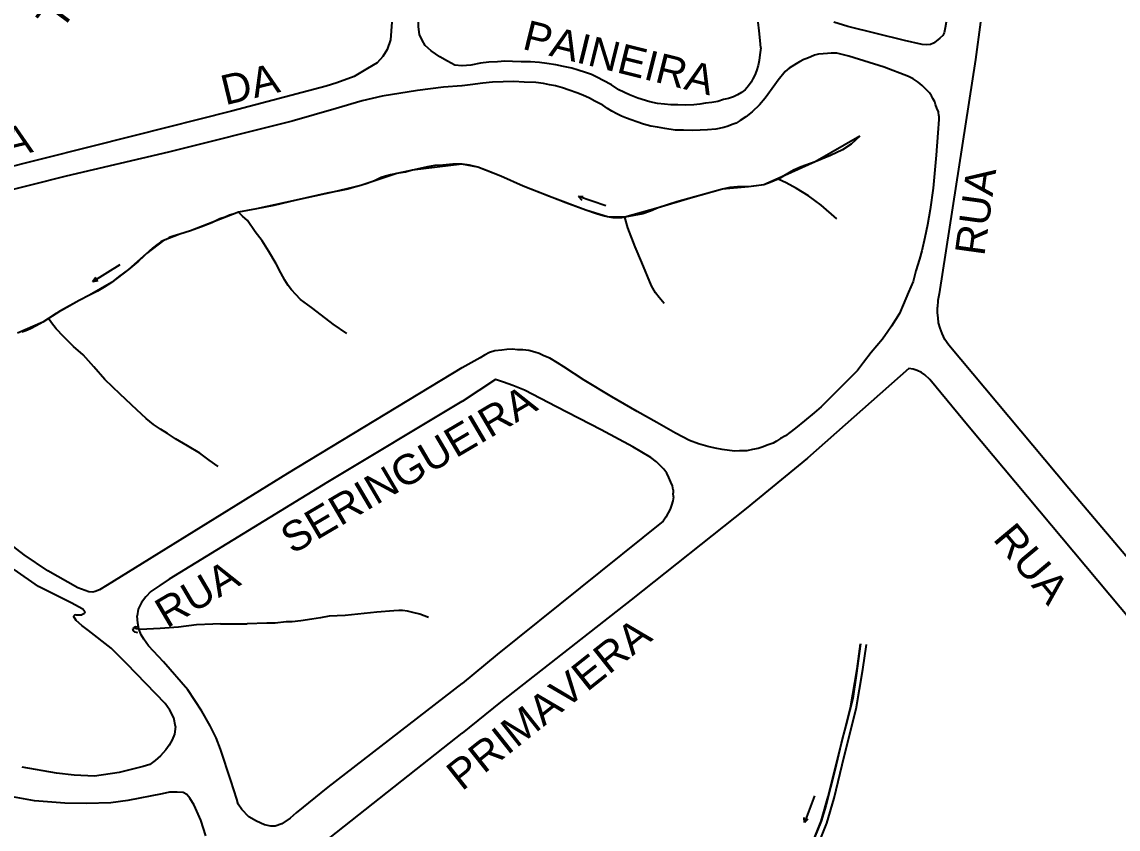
# Model space of a CAD drawing. Header units: millimetres. Extents: x 583 to 26013, y 350 to 21391.
# Drawn here: x 6943.6 to 7311.3, y 12113.3 to 12384 of the extents above; entities that cross this region are included whole.
import ezdxf

# ---------------------------------------------------------------- set-up
doc = ezdxf.new("R2010")
doc.units = ezdxf.units.MM
for name, color, linetype in [('105-QUADRAS_ESTRADAS', 80, 'Continuous'), ('110-CERCA_DE_ARAME', 10, 'Continuous'), ('145-', 130, 'Continuous'), ('RIOS', 140, 'Continuous')]:
    doc.layers.add(name, color=color, linetype=linetype)
doc.styles.add('EU', font='arial.ttf', dxfattribs={"height": 10})

msp = doc.modelspace()

# ---------------------------------------------------------------- linework, layer by layer
at = {"layer": '105-QUADRAS_ESTRADAS', "color": 0, "linetype": 'Continuous'}
for p, q in [((7067.71551, 12383.90241), (7067.21551, 12378.00241)), ((7076.61551, 12382.30241), (7076.61551, 12383.90241)), ((7076.91551, 12379.70241), (7076.61551, 12382.30241)), ((7190.91551, 12381.00241), (7190.51551, 12383.90241)), ((7220.61551, 12382.40241), (7215.91551, 12383.90241)), ((7239.71551, 12377.70241), (7220.61551, 12382.40241)), ((7253.61551, 12383.90241), (7253.31551, 12382.00241)), ((7265.11551, 12383.90241), (7263.51551, 12371.30241)), ((7077.81551, 12377.80241), (7076.91551, 12379.70241)), ((7191.21551, 12377.70241), (7190.91551, 12381.00241)), ((7251.51551, 12378.50241), (7250.31551, 12377.50241)), ((7252.51551, 12379.40241), (7251.51551, 12378.50241)), ((7253.01551, 12380.30241), (7252.51551, 12379.40241)), ((7253.31551, 12382.00241), (7253.01551, 12380.30241)), ((7067.21551, 12378.00241), (7066.11551, 12374.70241)), ((7078.81551, 12376.10241), (7077.81551, 12377.80241)), ((7080.91551, 12374.30241), (7078.81551, 12376.10241)), ((7191.41551, 12375.30241), (7191.11551, 12372.90241)), ((7191.41551, 12375.30241), (7191.21551, 12377.70241)), ((7245.61551, 12376.40241), (7239.71551, 12377.70241)), ((7247.11551, 12376.30241), (7245.61551, 12376.40241)), ((7248.41551, 12376.40241), (7247.11551, 12376.30241)), ((7249.41551, 12376.80241), (7248.41551, 12376.40241)), ((7250.31551, 12377.50241), (7249.41551, 12376.80241)), ((7064.61551, 12372.40241), (7062.71551, 12370.20241)), ((7066.11551, 12374.70241), (7064.61551, 12372.40241)), ((7083.71551, 12372.20241), (7080.91551, 12374.30241)), ((7086.31551, 12370.80241), (7083.71551, 12372.20241)), ((7191.11551, 12372.90241), (7190.91551, 12371.00241)), ((7205.91551, 12371.30241), (7204.41551, 12370.60241)), ((7206.91551, 12371.70241), (7205.91551, 12371.30241)), ((7208.21551, 12372.20241), (7206.91551, 12371.70241)), ((7209.51551, 12372.80241), (7208.21551, 12372.20241)), ((7210.81551, 12373.10241), (7209.51551, 12372.80241)), ((7212.41551, 12373.30241), (7210.81551, 12373.10241)), ((7213.81551, 12373.40241), (7212.41551, 12373.30241)), ((7215.11551, 12373.50241), (7213.81551, 12373.40241)), ((7217.01551, 12373.50241), (7215.11551, 12373.50241)), ((7221.01551, 12372.50241), (7217.01551, 12373.50241)), ((7232.81551, 12368.80241), (7221.01551, 12372.50241)), ((7263.51551, 12371.30241), (7251.31551, 12292.80241)), ((7059.51551, 12368.30241), (7055.01551, 12365.70241)), ((7062.71551, 12370.20241), (7059.51551, 12368.30241)), ((7088.81551, 12369.40241), (7086.31551, 12370.80241)), ((7091.11551, 12369.20241), (7088.81551, 12369.40241)), ((7094.11551, 12369.50241), (7091.21551, 12369.20241)), ((7091.21551, 12369.20241), (7091.21551, 12369.20241)), ((7097.41551, 12370.10241), (7094.11551, 12369.50241)), ((7100.21551, 12370.40241), (7097.41551, 12370.10241)), ((7103.11551, 12370.60241), (7100.21551, 12370.40241)), ((7105.61551, 12370.80241), (7103.11551, 12370.60241)), ((7108.11551, 12370.70241), (7105.61551, 12370.80241)), ((7111.01551, 12370.60241), (7108.11551, 12370.70241)), ((7114.21551, 12370.60241), (7111.01551, 12370.60241)), ((7117.21551, 12370.30241), (7114.21551, 12370.60241)), ((7119.71551, 12370.00241), (7117.21551, 12370.30241)), ((7122.71551, 12369.60241), (7119.71551, 12370.00241)), ((7125.21551, 12369.00241), (7122.71551, 12369.60241)), ((7128.01551, 12368.40241), (7125.21551, 12369.00241)), ((7130.21551, 12367.80241), (7128.01551, 12368.40241)), ((7132.61551, 12367.00241), (7130.21551, 12367.80241)), ((7190.01551, 12367.60241), (7189.41551, 12366.10241)), ((7190.61551, 12369.30241), (7190.01551, 12367.60241)), ((7190.91551, 12371.00241), (7190.61551, 12369.30241)), ((7200.91551, 12368.40241), (7199.61551, 12367.30241)), ((7201.91551, 12369.00241), (7200.91551, 12368.40241)), ((7203.31551, 12369.90241), (7201.91551, 12369.00241)), ((7204.41551, 12370.60241), (7203.31551, 12369.90241)), ((7241.01551, 12365.70241), (7232.81551, 12368.80241)), ((7055.01551, 12365.70241), (7049.21551, 12363.50241)), ((7105.01551, 12363.90241), (7101.41551, 12363.70241)), ((7108.61551, 12364.00241), (7105.01551, 12363.90241)), ((7112.11551, 12363.80241), (7108.61551, 12364.00241)), ((7116.01551, 12363.60241), (7112.11551, 12363.80241)), ((7134.61551, 12366.30241), (7132.61551, 12367.00241)), ((7136.61551, 12365.30241), (7134.61551, 12366.30241)), ((7138.61551, 12364.30241), (7136.61551, 12365.30241)), ((7141.31551, 12362.90241), (7138.61551, 12364.30241)), ((7188.21551, 12363.80241), (7187.31551, 12362.50241)), ((7188.81551, 12364.90241), (7188.21551, 12363.80241)), ((7189.41551, 12366.10241), (7188.81551, 12364.90241)), ((7197.31551, 12364.40241), (7196.21551, 12362.90241)), ((7199.61551, 12367.30241), (7197.31551, 12364.40241)), ((7242.51551, 12364.90241), (7241.01551, 12365.70241)), ((7244.21551, 12363.70241), (7242.51551, 12364.90241)), ((7045.61551, 12362.40241), (7013.91551, 12354.00241)), ((7049.21551, 12363.50241), (7045.61551, 12362.40241)), ((7076.31551, 12360.90241), (7064.41551, 12359.00241)), ((7085.01551, 12362.10241), (7076.31551, 12360.90241)), ((7091.11551, 12362.50241), (7085.01551, 12362.10241)), ((7093.91551, 12362.90241), (7091.21551, 12362.50241)), ((7091.21551, 12362.50241), (7091.21551, 12362.50241)), ((7098.21551, 12363.40241), (7093.91551, 12362.90241)), ((7101.41551, 12363.70241), (7098.21551, 12363.40241)), ((7118.51551, 12363.30241), (7116.01551, 12363.60241)), ((7120.61551, 12362.90241), (7118.51551, 12363.30241)), ((7122.61551, 12362.50241), (7120.61551, 12362.90241)), ((7124.91551, 12361.90241), (7122.61551, 12362.50241)), ((7127.21551, 12361.10241), (7124.91551, 12361.90241)), ((7129.71551, 12360.20241), (7127.21551, 12361.10241)), ((7131.71551, 12359.40241), (7129.71551, 12360.20241)), ((7143.81551, 12361.20241), (7141.31551, 12362.90241)), ((7147.41551, 12359.50241), (7143.81551, 12361.20241)), ((7185.01551, 12360.30241), (7183.61551, 12359.50241)), ((7186.21551, 12361.20241), (7185.01551, 12360.30241)), ((7187.31551, 12362.50241), (7186.21551, 12361.20241)), ((7196.21551, 12362.90241), (7192.91551, 12358.40241)), ((7245.61551, 12362.60241), (7244.21551, 12363.70241)), ((7246.91551, 12361.30241), (7245.61551, 12362.60241)), ((7248.01551, 12360.20241), (7246.91551, 12361.30241)), ((7248.71551, 12359.20241), (7248.01551, 12360.20241)), ((7057.71551, 12357.50241), (7049.01551, 12354.90241)), ((7064.41551, 12359.00241), (7057.71551, 12357.50241)), ((7134.01551, 12358.40241), (7131.71551, 12359.40241)), ((7135.81551, 12357.40241), (7134.01551, 12358.40241)), ((7138.41551, 12356.00241), (7135.81551, 12357.40241)), ((7150.21551, 12358.40241), (7147.41551, 12359.50241)), ((7154.21551, 12357.20241), (7150.21551, 12358.40241)), ((7156.81551, 12356.60241), (7154.21551, 12357.20241)), ((7159.11551, 12356.40241), (7156.81551, 12356.60241)), ((7161.21551, 12356.20241), (7159.11551, 12356.40241)), ((7171.01551, 12356.40241), (7169.01551, 12356.20241)), ((7172.91551, 12356.70241), (7171.01551, 12356.40241)), ((7175.01551, 12356.90241), (7172.91551, 12356.70241)), ((7177.01551, 12357.30241), (7175.01551, 12356.90241)), ((7178.91551, 12357.90241), (7177.01551, 12357.30241)), ((7180.61551, 12358.30241), (7178.91551, 12357.90241)), ((7182.31551, 12358.80241), (7180.61551, 12358.30241)), ((7183.61551, 12359.50241), (7182.31551, 12358.80241)), ((7192.91551, 12358.40241), (7191.01551, 12356.10241)), ((7249.21551, 12358.30241), (7248.71551, 12359.20241)), ((7249.81551, 12357.10241), (7249.21551, 12358.30241)), ((7250.11551, 12356.30241), (7249.81551, 12357.10241)), ((7013.91551, 12354.00241), (6981.11551, 12345.70241)), ((7049.01551, 12354.90241), (7034.21551, 12350.70241)), ((7140.01551, 12354.90241), (7138.41551, 12356.00241)), ((7141.51551, 12354.00241), (7140.01551, 12354.90241)), ((7143.11551, 12353.10241), (7141.51551, 12354.00241)), ((7144.71551, 12352.30241), (7143.11551, 12353.10241)), ((7163.61551, 12356.10241), (7161.21551, 12356.20241)), ((7166.11551, 12356.00241), (7163.61551, 12356.10241)), ((7169.01551, 12356.20241), (7166.11551, 12356.00241)), ((7188.51551, 12353.80241), (7186.41551, 12352.10241)), ((7191.01551, 12356.10241), (7188.51551, 12353.80241)), ((7250.51551, 12355.00241), (7250.11551, 12356.30241)), ((7251.01551, 12353.80241), (7250.51551, 12355.00241)), ((7251.21551, 12352.50241), (7251.01551, 12353.80241)), ((7034.21551, 12350.70241), (6992.71551, 12340.30241)), ((7146.41551, 12351.70241), (7144.71551, 12352.30241)), ((7148.01551, 12351.10241), (7146.41551, 12351.70241)), ((7149.81551, 12350.40241), (7148.01551, 12351.10241)), ((7152.11551, 12349.70241), (7149.81551, 12350.40241)), ((7154.51551, 12349.00241), (7152.11551, 12349.70241)), ((7181.81551, 12349.60241), (7180.51551, 12349.00241)), ((7183.21551, 12350.00241), (7181.81551, 12349.60241)), ((7184.51551, 12350.90241), (7183.21551, 12350.00241)), ((7186.41551, 12352.10241), (7184.51551, 12350.90241)), ((7251.21551, 12351.20241), (7250.81551, 12346.70241)), ((7251.21551, 12352.50241), (7251.21551, 12351.20241)), ((6981.11551, 12345.70241), (6907.71551, 12327.40241)), ((7156.81551, 12348.60241), (7154.51551, 12349.00241)), ((7159.21551, 12348.20241), (7156.81551, 12348.60241)), ((7162.71551, 12347.70241), (7159.21551, 12348.20241)), ((7165.51551, 12347.70241), (7162.71551, 12347.70241)), ((7168.51551, 12347.50241), (7165.51551, 12347.70241)), ((7171.11551, 12347.60241), (7168.51551, 12347.50241)), ((7173.61551, 12347.80241), (7171.11551, 12347.60241)), ((7176.41551, 12348.00241), (7173.61551, 12347.80241)), ((7179.01551, 12348.50241), (7176.41551, 12348.00241)), ((7180.51551, 12349.00241), (7179.01551, 12348.50241)), ((7250.81551, 12346.70241), (7250.31551, 12339.30241)), ((6992.71551, 12340.30241), (6958.41551, 12332.20241)), ((7250.31551, 12339.30241), (7249.31551, 12328.20241)), ((6958.41551, 12332.20241), (6929.71551, 12325.00241)), ((7249.31551, 12328.20241), (7248.31551, 12321.00241)), ((7248.31551, 12321.00241), (7247.41551, 12315.90241)), ((7247.41551, 12315.90241), (7246.51551, 12311.60241)), ((7246.51551, 12311.60241), (7245.51551, 12307.20241)), ((7245.51551, 12307.20241), (7244.71551, 12304.40241)), ((7244.71551, 12304.40241), (7243.51551, 12300.50241)), ((7243.51551, 12300.50241), (7242.51551, 12296.90241)), ((7242.51551, 12296.90241), (7241.01551, 12293.30241)), ((7241.01551, 12293.30241), (7239.21551, 12289.10241)), ((7250.81551, 12290.50241), (7250.71551, 12288.30241)), ((7251.31551, 12292.80241), (7250.81551, 12290.50241)), ((7239.21551, 12289.10241), (7238.01551, 12286.20241)), ((7250.71551, 12286.40241), (7250.71551, 12288.30241)), ((7236.61551, 12284.00241), (7235.31551, 12281.90241)), ((7238.01551, 12286.20241), (7236.61551, 12284.00241)), ((7250.91551, 12284.70241), (7250.71551, 12286.40241)), ((7251.11551, 12283.00241), (7250.91551, 12284.70241)), ((7251.61551, 12281.20241), (7251.11551, 12283.00241)), ((7234.01551, 12280.10241), (7232.31551, 12277.50241)), ((7235.31551, 12281.90241), (7234.01551, 12280.10241)), ((7252.31551, 12279.40241), (7251.61551, 12281.20241)), ((7253.21551, 12277.40241), (7252.31551, 12279.40241)), ((7232.31551, 12277.50241), (7228.51551, 12273.10241)), ((7254.51551, 12275.50241), (7253.21551, 12277.40241)), ((7294.81551, 12227.50241), (7254.51551, 12275.50241)), ((7098.71551, 12272.20241), (7097.31551, 12271.30241)), ((7100.41551, 12273.10241), (7098.71551, 12272.20241)), ((7102.21551, 12273.60241), (7100.41551, 12273.10241)), ((7104.51551, 12273.90241), (7102.21551, 12273.60241)), ((7106.21551, 12274.10241), (7104.51551, 12273.90241)), ((7108.11551, 12274.20241), (7106.21551, 12274.10241)), ((7109.81551, 12274.00241), (7108.11551, 12274.20241)), ((7111.61551, 12274.00241), (7109.81551, 12274.00241)), ((7113.61551, 12273.70241), (7111.61551, 12274.00241)), ((7115.61551, 12273.20241), (7113.61551, 12273.70241)), ((7117.11551, 12272.70241), (7115.61551, 12273.20241)), ((7118.71551, 12272.00241), (7117.11551, 12272.70241)), ((7120.71551, 12271.20241), (7118.71551, 12272.00241)), ((7228.51551, 12273.10241), (7225.91551, 12269.70241)), ((7097.31551, 12271.30241), (7091.21551, 12267.90241)), ((7123.21551, 12269.60241), (7120.71551, 12271.20241)), ((7125.41551, 12268.30241), (7123.21551, 12269.60241)), ((7132.21551, 12263.80241), (7125.41551, 12268.30241)), ((7225.91551, 12269.70241), (7223.91551, 12267.10241)), ((7091.11551, 12267.90241), (7032.71551, 12232.50241)), ((7091.21551, 12267.90241), (7091.21551, 12267.90241)), ((7223.91551, 12267.10241), (7220.81551, 12263.90241)), ((7242.61551, 12267.50241), (7241.11551, 12267.70241)), ((7243.91551, 12267.10241), (7242.61551, 12267.50241)), ((7245.31551, 12266.40241), (7243.91551, 12267.10241)), ((7246.51551, 12265.60241), (7245.31551, 12266.40241)), ((7248.21551, 12264.00241), (7246.51551, 12265.60241)), ((7102.41551, 12264.00241), (7091.21551, 12256.70241)), ((7105.11551, 12263.10241), (7102.41551, 12264.00241)), ((7108.31551, 12262.00241), (7105.11551, 12263.10241)), ((7112.21551, 12260.40241), (7108.31551, 12262.00241)), ((7141.51551, 12258.20241), (7132.21551, 12263.80241)), ((7217.71551, 12260.90241), (7214.51551, 12257.60241)), ((7220.81551, 12263.90241), (7217.71551, 12260.90241)), ((7261.31551, 12248.00241), (7248.21551, 12264.00241)), ((7150.01551, 12253.30241), (7141.51551, 12258.20241)), ((7214.51551, 12257.60241), (7211.71551, 12254.90241)), ((7091.11551, 12256.70241), (7046.11551, 12229.60241)), ((7091.21551, 12256.70241), (7091.21551, 12256.70241)), ((7211.71551, 12254.90241), (7209.31551, 12252.90241)), ((7156.61551, 12249.60241), (7150.01551, 12253.30241)), ((7206.11551, 12250.20241), (7203.11551, 12247.70241)), ((7209.31551, 12252.90241), (7206.11551, 12250.20241)), ((7162.81551, 12246.00241), (7156.61551, 12249.60241)), ((7201.21551, 12246.30241), (7199.71551, 12245.10241)), ((7203.11551, 12247.70241), (7201.21551, 12246.30241)), ((7325.61551, 12171.20241), (7261.31551, 12248.00241)), ((7167.51551, 12243.60241), (7162.81551, 12246.00241)), ((7170.51551, 12242.50241), (7167.51551, 12243.60241)), ((7173.71551, 12241.60241), (7170.51551, 12242.50241)), ((7195.61551, 12242.70241), (7193.61551, 12242.00241)), ((7196.71551, 12243.40241), (7195.61551, 12242.70241)), ((7198.11551, 12244.20241), (7196.71551, 12243.40241)), ((7199.71551, 12245.10241), (7198.11551, 12244.20241)), ((7176.11551, 12241.00241), (7173.71551, 12241.60241)), ((7178.51551, 12240.60241), (7176.11551, 12241.00241)), ((7180.91551, 12240.20241), (7178.51551, 12240.60241)), ((7182.71551, 12240.00241), (7180.91551, 12240.20241)), ((7184.31551, 12240.10241), (7182.71551, 12240.00241)), ((7186.71551, 12240.10241), (7184.31551, 12240.10241)), ((7188.61551, 12240.50241), (7186.71551, 12240.10241)), ((7190.61551, 12240.90241), (7188.61551, 12240.50241)), ((7192.21551, 12241.50241), (7190.61551, 12240.90241)), ((7193.61551, 12242.00241), (7192.21551, 12241.50241)), ((7032.71551, 12232.50241), (6972.21551, 12195.00241)), ((7046.11551, 12229.60241), (6993.01551, 12197.10241)), ((7336.41551, 12178.20241), (7294.81551, 12227.50241)), ((6944.31551, 12205.20241), (6933.11551, 12213.90241)), ((6952.21551, 12199.90241), (6944.31551, 12205.20241)), ((6949.11551, 12194.60241), (6940.91551, 12200.30241)), ((6962.31551, 12194.20241), (6952.21551, 12199.90241)), ((6960.11551, 12189.10241), (6949.11551, 12194.60241)), ((6972.21551, 12195.00241), (6969.61551, 12193.50241)), ((6989.81551, 12194.90241), (6986.81551, 12192.90241)), ((6993.01551, 12197.10241), (6989.81551, 12194.90241)), ((6964.81551, 12193.30241), (6962.31551, 12194.20241)), ((6966.01551, 12192.80241), (6964.81551, 12193.30241)), ((6967.31551, 12192.70241), (6966.01551, 12192.80241)), ((6968.11551, 12192.90241), (6967.31551, 12192.70241)), ((6969.61551, 12193.50241), (6968.11551, 12192.90241)), ((6985.11551, 12191.10241), (6983.71551, 12189.20241)), ((6986.81551, 12192.90241), (6985.11551, 12191.10241)), ((6964.01551, 12187.00241), (6960.11551, 12189.10241)), ((6983.71551, 12189.20241), (6982.61551, 12187.00241)), ((6961.21551, 12185.00241), (6960.91551, 12184.60241)), ((6961.81551, 12183.20241), (6960.91551, 12184.60241)), ((6961.61551, 12185.10241), (6961.21551, 12185.00241)), ((6961.61551, 12185.10241), (6963.61551, 12185.10241)), ((6964.51551, 12185.60241), (6963.61551, 12185.10241)), ((6964.71551, 12186.10241), (6964.01551, 12187.00241)), ((6964.71551, 12186.10241), (6964.51551, 12185.60241)), ((6982.61551, 12187.00241), (6982.21551, 12184.80241)), ((6982.41551, 12182.30241), (6982.21551, 12184.80241)), ((6963.61551, 12181.50241), (6961.81551, 12183.20241)), ((6965.91551, 12179.80241), (6963.61551, 12181.50241)), ((6982.81551, 12180.40241), (6982.41551, 12182.30241)), ((6983.61551, 12178.40241), (6982.81551, 12180.40241)), ((6973.51551, 12173.90241), (6965.91551, 12179.80241)), ((6984.41551, 12176.90241), (6983.61551, 12178.40241)), ((6986.01551, 12174.70241), (6984.41551, 12176.90241)), ((6978.81551, 12168.70241), (6973.51551, 12173.90241)), ((6991.01551, 12169.30241), (6986.01551, 12174.70241)), ((6999.21551, 12159.90241), (6991.01551, 12169.30241)), ((6991.61551, 12155.40241), (6978.81551, 12168.70241)), ((7003.91551, 12152.80241), (6999.21551, 12159.90241)), ((6993.21551, 12153.10241), (6991.61551, 12155.40241)), ((6994.51551, 12150.60241), (6993.21551, 12153.10241)), ((6995.11551, 12147.70241), (6994.51551, 12150.60241)), ((7006.71551, 12147.90241), (7003.91551, 12152.80241)), ((6995.11551, 12147.70241), (6994.71551, 12145.10241)), ((7008.71551, 12143.90241), (7006.71551, 12147.90241)), ((6993.91551, 12143.20241), (6993.01551, 12141.40241)), ((6994.71551, 12145.10241), (6993.91551, 12143.20241)), ((7010.21551, 12140.00241), (7008.71551, 12143.90241)), ((6991.81551, 12139.80241), (6990.01551, 12137.80241)), ((6993.01551, 12141.40241), (6991.81551, 12139.80241)), ((7013.61551, 12129.50241), (7010.21551, 12140.00241)), ((6988.21551, 12136.20241), (6986.51551, 12134.90241)), ((6990.01551, 12137.80241), (6988.21551, 12136.20241)), ((6955.11551, 12132.00241), (6943.61551, 12134.00241)), ((6976.21551, 12132.20241), (6967.91551, 12131.00241)), ((6984.21551, 12134.20241), (6976.21551, 12132.20241)), ((6986.51551, 12134.90241), (6984.21551, 12134.20241)), ((6961.11551, 12131.30241), (6955.11551, 12132.00241)), ((6967.91551, 12131.00241), (6961.11551, 12131.30241)), ((7015.61551, 12123.30241), (7013.61551, 12129.50241)), ((6990.61551, 12125.10241), (6979.11551, 12122.80241)), ((6993.11551, 12125.60241), (6990.61551, 12125.10241)), ((6995.61551, 12125.60241), (6993.11551, 12125.60241)), ((6997.61551, 12125.50241), (6995.61551, 12125.60241)), ((6998.91551, 12124.80241), (6997.61551, 12125.50241)), ((6999.91551, 12123.60241), (6998.91551, 12124.80241)), ((7046.21551, 12127.30241), (7035.61551, 12118.70241)), ((6947.81551, 12122.70241), (6937.91551, 12124.50241)), ((6958.01551, 12121.90241), (6947.81551, 12122.70241)), ((6965.21551, 12121.80241), (6958.01551, 12121.90241)), ((6973.41551, 12122.00241), (6965.21551, 12121.80241)), ((6979.11551, 12122.80241), (6973.41551, 12122.00241)), ((7001.31551, 12121.30241), (6999.91551, 12123.60241)), ((7003.61551, 12116.20241), (7001.31551, 12121.30241)), ((7016.11551, 12121.60241), (7015.61551, 12123.30241)), ((7017.31551, 12119.80241), (7016.11551, 12121.60241)), ((7019.71551, 12117.40241), (7017.31551, 12119.80241)), ((7022.21551, 12115.90241), (7019.71551, 12117.40241)), ((7035.61551, 12118.70241), (7033.51551, 12116.90241)), ((7005.31551, 12111.00241), (7003.61551, 12116.20241)), ((7024.91551, 12114.70241), (7022.21551, 12115.90241)), ((7027.11551, 12114.20241), (7024.91551, 12114.70241)), ((7028.51551, 12114.20241), (7027.11551, 12114.20241)), ((7030.81551, 12115.00241), (7028.51551, 12114.20241)), ((7033.51551, 12116.90241), (7030.81551, 12115.00241))]:
    msp.add_line(p, q, dxfattribs=at)
at = {"layer": '110-CERCA_DE_ARAME', "color": 0, "linetype": 'Continuous'}
for p, q in [((7241.11551, 12267.70241), (7207.11551, 12237.60241)), ((7122.91551, 12254.90241), (7112.21551, 12260.40241)), ((7137.91551, 12247.20241), (7122.91551, 12254.90241)), ((7148.51551, 12241.40241), (7137.91551, 12247.20241)), ((7154.51551, 12237.90241), (7148.51551, 12241.40241)), ((7156.41551, 12236.40241), (7154.51551, 12237.90241)), ((7157.81551, 12235.10241), (7156.41551, 12236.40241)), ((7158.91551, 12233.90241), (7157.81551, 12235.10241)), ((7207.11551, 12237.60241), (7186.51551, 12220.80241)), ((7159.91551, 12232.60241), (7158.91551, 12233.90241)), ((7160.61551, 12231.20241), (7159.91551, 12232.60241)), ((7161.31551, 12229.60241), (7160.61551, 12231.20241)), ((7161.81551, 12228.40241), (7161.31551, 12229.60241)), ((7162.01551, 12227.00241), (7161.81551, 12228.40241)), ((7162.11551, 12224.70241), (7161.91551, 12223.30241)), ((7162.01551, 12227.00241), (7162.01551, 12225.90241)), ((7162.11551, 12224.70241), (7162.01551, 12225.90241)), ((7186.51551, 12220.80241), (7147.91551, 12190.10241)), ((7161.01551, 12220.50241), (7160.41551, 12219.30241)), ((7161.51551, 12221.90241), (7161.01551, 12220.50241)), ((7161.91551, 12223.30241), (7161.51551, 12221.90241)), ((7159.61551, 12217.90241), (7158.71551, 12216.50241)), ((7160.41551, 12219.30241), (7159.61551, 12217.90241)), ((7158.71551, 12216.50241), (7103.01551, 12171.80241)), ((7147.91551, 12190.10241), (7104.11551, 12155.80241)), ((7103.01551, 12171.80241), (7091.21551, 12162.10241)), ((7091.11551, 12162.10241), (7046.21551, 12127.30241)), ((7091.21551, 12162.10241), (7091.21551, 12162.10241)), ((7104.11551, 12155.80241), (7091.21551, 12145.40241)), ((7091.11551, 12145.40241), (7075.71551, 12133.20241)), ((7091.21551, 12145.40241), (7091.21551, 12145.40241)), ((7075.71551, 12133.20241), (7013.51551, 12084.10241))]:
    msp.add_line(p, q, dxfattribs=at)
at = {"layer": '145-', "color": 0, "linetype": 'Continuous'}
for p, q in [((7224.71551, 12345.60241), (7221.81551, 12343.00241)), ((7221.81551, 12343.00241), (7218.81551, 12341.10241)), ((7214.81551, 12339.10241), (7209.71551, 12337.00241)), ((7218.81551, 12341.10241), (7214.81551, 12339.10241)), ((7077.61551, 12334.90241), (7074.61551, 12334.20241)), ((7079.61551, 12335.40241), (7077.61551, 12334.90241)), ((7082.11551, 12335.80241), (7079.61551, 12335.40241)), ((7084.81551, 12335.90241), (7082.11551, 12335.80241)), ((7088.11551, 12336.20241), (7084.81551, 12335.90241)), ((7091.11551, 12336.20241), (7088.11551, 12336.20241)), ((7091.21551, 12336.20241), (7091.21551, 12336.20241)), ((7093.71551, 12335.90241), (7091.21551, 12336.20241)), ((7096.51551, 12335.20241), (7093.71551, 12335.90241)), ((7099.41551, 12334.10241), (7096.51551, 12335.20241)), ((7205.01551, 12335.30241), (7202.41551, 12334.20241)), ((7209.71551, 12337.00241), (7205.01551, 12335.30241)), ((7061.81551, 12330.70241), (7059.41551, 12329.80241)), ((7064.11551, 12331.80241), (7061.81551, 12330.70241)), ((7065.51551, 12332.20241), (7064.11551, 12331.80241)), ((7067.21551, 12332.70241), (7065.51551, 12332.20241)), ((7069.31551, 12333.10241), (7067.21551, 12332.70241)), ((7072.21551, 12333.60241), (7069.31551, 12333.10241)), ((7074.61551, 12334.20241), (7072.21551, 12333.60241)), ((7104.21551, 12332.20241), (7099.41551, 12334.10241)), ((7111.71551, 12328.90241), (7104.21551, 12332.20241)), ((7197.31551, 12331.20241), (7194.61551, 12330.10241)), ((7202.41551, 12334.20241), (7197.31551, 12331.20241)), ((7200.01551, 12330.00241), (7197.31551, 12331.20241)), ((7050.11551, 12327.30241), (7046.01551, 12326.50241)), ((7052.91551, 12327.90241), (7050.11551, 12327.30241)), ((7055.11551, 12328.50241), (7052.91551, 12327.90241)), ((7057.31551, 12329.10241), (7055.11551, 12328.50241)), ((7059.41551, 12329.80241), (7057.31551, 12329.10241)), ((7120.51551, 12325.40241), (7111.71551, 12328.90241)), ((7178.61551, 12327.90241), (7163.31551, 12323.60241)), ((7181.11551, 12328.40241), (7178.61551, 12327.90241)), ((7183.61551, 12328.60241), (7181.11551, 12328.40241)), ((7187.31551, 12328.70241), (7183.61551, 12328.60241)), ((7190.01551, 12329.00241), (7187.31551, 12328.70241)), ((7192.41551, 12329.30241), (7190.01551, 12329.00241)), ((7194.61551, 12330.10241), (7192.41551, 12329.30241)), ((7203.41551, 12328.10241), (7200.01551, 12330.00241)), ((7207.41551, 12325.60241), (7203.41551, 12328.10241)), ((7035.61551, 12324.20241), (7028.11551, 12322.40241)), ((7046.01551, 12326.50241), (7035.61551, 12324.20241)), ((7132.71551, 12320.80241), (7120.51551, 12325.40241)), ((7139.51551, 12322.30241), (7130.31551, 12325.40241)), ((7131.81551, 12325.30241), (7130.31551, 12325.40241)), ((7131.51551, 12324.10241), (7130.31551, 12325.40241)), ((7163.31551, 12323.60241), (7157.01551, 12321.60241)), ((7211.71551, 12322.50241), (7207.41551, 12325.60241)), ((7016.21551, 12320.10241), (7014.71551, 12319.60241)), ((7022.31551, 12321.30241), (7016.21551, 12320.10241)), ((7017.61551, 12318.80241), (7016.21551, 12320.10241)), ((7028.11551, 12322.40241), (7022.31551, 12321.30241)), ((7136.31551, 12319.60241), (7132.71551, 12320.80241)), ((7154.41551, 12320.50241), (7151.91551, 12319.60241)), ((7157.01551, 12321.60241), (7154.41551, 12320.50241)), ((7217.01551, 12317.90241), (7211.71551, 12322.50241)), ((7007.31551, 12316.60241), (7003.81551, 12315.20241)), ((7010.01551, 12317.90241), (7007.31551, 12316.60241)), ((7011.71551, 12318.50241), (7010.01551, 12317.90241)), ((7013.21551, 12319.10241), (7011.71551, 12318.50241)), ((7014.71551, 12319.60241), (7013.21551, 12319.10241)), ((7019.21551, 12317.30241), (7017.61551, 12318.80241)), ((7021.81551, 12313.60241), (7019.21551, 12317.30241)), ((7138.51551, 12318.90241), (7136.31551, 12319.60241)), ((7140.01551, 12318.60241), (7138.51551, 12318.90241)), ((7141.91551, 12318.30241), (7140.01551, 12318.60241)), ((7143.21551, 12318.20241), (7141.91551, 12318.30241)), ((7144.71551, 12318.20241), (7143.21551, 12318.20241)), ((7145.81551, 12318.50241), (7144.71551, 12318.20241)), ((7151.91551, 12319.60241), (7145.81551, 12318.50241)), ((7146.81551, 12314.90241), (7145.81551, 12318.50241)), ((6996.51551, 12312.80241), (6994.31551, 12312.10241)), ((7000.11551, 12313.90241), (6996.51551, 12312.80241)), ((7003.81551, 12315.20241), (7000.11551, 12313.90241)), ((7024.21551, 12310.50241), (7021.81551, 12313.60241)), ((7149.31551, 12308.50241), (7146.81551, 12314.90241)), ((6988.21551, 12308.80241), (6987.41551, 12308.10241)), ((6988.91551, 12309.30241), (6988.21551, 12308.80241)), ((6989.61551, 12309.80241), (6988.91551, 12309.30241)), ((6990.21551, 12310.20241), (6989.61551, 12309.80241)), ((6991.01551, 12310.70241), (6990.21551, 12310.20241)), ((6991.91551, 12311.00241), (6991.01551, 12310.70241)), ((6993.01551, 12311.60241), (6991.91551, 12311.00241)), ((6994.31551, 12312.10241), (6993.01551, 12311.60241)), ((7026.41551, 12307.00241), (7024.21551, 12310.50241)), ((6986.31551, 12307.20241), (6982.71551, 12303.70241)), ((6987.41551, 12308.10241), (6986.31551, 12307.20241)), ((7028.81551, 12302.80241), (7026.41551, 12307.00241)), ((7151.51551, 12303.30241), (7149.31551, 12308.50241)), ((6976.41551, 12302.50241), (6967.21551, 12296.80241)), ((6982.71551, 12303.70241), (6979.31551, 12300.90241)), ((7030.41551, 12299.80241), (7028.81551, 12302.80241)), ((7154.81551, 12295.40241), (7151.51551, 12303.30241)), ((6968.41551, 12298.20241), (6967.21551, 12296.80241)), ((6976.01551, 12298.50241), (6973.61551, 12296.60241)), ((6979.31551, 12300.90241), (6976.01551, 12298.50241)), ((7031.71551, 12297.30241), (7030.41551, 12299.80241)), ((6969.01551, 12297.10241), (6967.21551, 12296.80241)), ((6971.11551, 12295.00241), (6968.91551, 12293.70241)), ((6973.61551, 12296.60241), (6971.11551, 12295.00241)), ((7032.91551, 12295.60241), (7031.71551, 12297.30241)), ((7034.01551, 12294.10241), (7032.91551, 12295.60241)), ((7035.51551, 12292.50241), (7034.01551, 12294.10241)), ((7156.11551, 12293.10241), (7154.81551, 12295.40241)), ((6962.71551, 12290.50241), (6958.61551, 12288.20241)), ((6966.21551, 12292.30241), (6962.71551, 12290.50241)), ((6968.91551, 12293.70241), (6966.21551, 12292.30241)), ((7037.01551, 12290.90241), (7035.51551, 12292.50241)), ((7040.71551, 12288.20241), (7037.01551, 12290.90241)), ((7157.31551, 12291.50241), (7156.11551, 12293.10241)), ((7159.01551, 12289.50241), (7157.31551, 12291.50241)), ((6958.61551, 12288.20241), (6955.01551, 12286.20241)), ((7044.11551, 12285.60241), (7040.71551, 12288.20241)), ((6950.61551, 12283.30241), (6948.31551, 12282.00241)), ((6952.51551, 12284.50241), (6950.61551, 12283.30241)), ((6955.01551, 12286.20241), (6952.51551, 12284.50241)), ((6953.51551, 12283.00241), (6952.51551, 12284.50241)), ((6955.01551, 12281.00241), (6953.51551, 12283.00241)), ((7048.01551, 12282.60241), (7044.11551, 12285.60241)), ((6944.91551, 12280.40241), (6943.51551, 12279.90241)), ((6946.41551, 12281.00241), (6944.91551, 12280.40241)), ((6948.31551, 12282.00241), (6946.41551, 12281.00241)), ((6957.51551, 12278.40241), (6955.01551, 12281.00241)), ((7052.51551, 12279.50241), (7048.01551, 12282.60241)), ((6960.91551, 12275.10241), (6957.51551, 12278.40241)), ((6964.11551, 12272.30241), (6960.91551, 12275.10241)), ((6967.71551, 12268.30241), (6964.11551, 12272.30241)), ((6971.41551, 12264.00241), (6967.71551, 12268.30241)), ((6976.51551, 12259.10241), (6971.41551, 12264.00241)), ((6982.11551, 12253.90241), (6976.51551, 12259.10241)), ((6985.21551, 12251.00241), (6982.11551, 12253.90241)), ((6987.71551, 12248.90241), (6985.21551, 12251.00241)), ((6990.01551, 12247.40241), (6987.71551, 12248.90241)), ((6992.41551, 12245.90241), (6990.01551, 12247.40241)), ((6995.11551, 12244.10241), (6992.41551, 12245.90241)), ((6999.11551, 12241.80241), (6995.11551, 12244.10241)), ((7003.21551, 12239.30241), (6999.11551, 12241.80241)), ((7006.41551, 12237.00241), (7003.21551, 12239.30241)), ((7009.41551, 12234.90241), (7006.41551, 12237.00241)), ((7040.81551, 12183.70241), (7037.11551, 12183.10241)), ((7043.71551, 12184.10241), (7040.81551, 12183.70241)), ((7046.61551, 12184.70241), (7043.71551, 12184.10241)), ((7052.01551, 12184.90241), (7046.61551, 12184.70241)), ((7062.61551, 12186.00241), (7052.01551, 12184.90241)), ((7068.31551, 12186.40241), (7062.61551, 12186.00241)), ((7070.01551, 12186.50241), (7068.31551, 12186.40241)), ((7071.21551, 12186.50241), (7070.01551, 12186.50241)), ((7072.91551, 12186.30241), (7071.21551, 12186.50241)), ((7074.71551, 12185.90241), (7072.91551, 12186.30241)), ((7077.01551, 12185.30241), (7074.71551, 12185.90241)), ((7079.91551, 12184.20241), (7077.01551, 12185.30241)), ((6981.21551, 12180.90241), (6980.81551, 12180.50241)), ((6981.01551, 12179.70241), (6980.81551, 12180.50241)), ((6981.71551, 12181.10241), (6981.21551, 12180.90241)), ((6983.21551, 12180.20241), (6981.41551, 12180.50241)), ((6982.31551, 12181.00241), (6981.71551, 12181.10241)), ((6989.91551, 12180.50241), (6983.21551, 12180.20241)), ((6996.11551, 12181.00241), (6989.91551, 12180.50241)), ((7002.11551, 12181.80241), (6996.11551, 12181.00241)), ((7007.61551, 12182.00241), (7002.11551, 12181.80241)), ((7010.21551, 12182.10241), (7007.61551, 12182.00241)), ((7010.21551, 12182.10241), (7019.11551, 12182.10241)), ((7025.71551, 12182.30241), (7019.11551, 12182.10241)), ((7028.51551, 12182.30241), (7025.71551, 12182.30241)), ((7032.21551, 12182.70241), (7028.51551, 12182.30241)), ((7034.21551, 12182.70241), (7032.21551, 12182.70241)), ((7037.11551, 12183.10241), (7034.21551, 12182.70241)), ((6981.51551, 12179.30241), (6981.01551, 12179.70241)), ((6982.41551, 12179.10241), (6981.51551, 12179.30241)), ((7224.91551, 12175.40241), (7223.41551, 12164.70241)), ((7223.41551, 12164.70241), (7222.31551, 12157.00241)), ((7222.31551, 12157.00241), (7220.31551, 12149.20241)), ((7220.31551, 12149.20241), (7218.71551, 12143.40241)), ((7218.71551, 12143.40241), (7216.41551, 12133.30241)), ((7216.41551, 12133.30241), (7213.31551, 12121.00241)), ((7209.41551, 12124.40241), (7206.11551, 12115.40241)), ((7213.31551, 12121.00241), (7211.71551, 12115.90241)), ((7206.11551, 12115.40241), (7206.01551, 12117.10241)), ((7207.21551, 12116.60241), (7206.11551, 12115.40241)), ((7211.71551, 12115.90241), (7207.41551, 12105.50241))]:
    msp.add_line(p, q, dxfattribs=at)
at = {"layer": 'RIOS', "lineweight": 25, "flags": 128}
for points in [[(7224.71551, 12345.60241), (7209.71551, 12337.00241), (7199.51398, 12332.49563), (7192.41551, 12329.30241), (7187.31551, 12328.70241), (7178.61551, 12327.90241), (7167.92165, 12324.89695), (7157.01551, 12321.60241), (7145.81551, 12318.50241), (7140.01551, 12318.60241), (7132.71551, 12320.80241), (7126.02683, 12323.32437), (7111.71551, 12328.90241), (7104.21551, 12332.20241), (7104.21551, 12332.20241), (7096.51551, 12335.20241), (7091.11551, 12336.20241), (7074.61551, 12334.20241), (7069.31551, 12333.10241), (7057.31551, 12329.10241), (7047.82632, 12326.85574), (7035.61551, 12324.20241), (7022.31551, 12321.30241), (7022.31551, 12321.30241), (7016.21551, 12320.10241), (7000.14773, 12313.91373), (6996.51551, 12312.80241), (6991.01551, 12310.70241), (6985.35562, 12306.26918), (6979.31551, 12300.90241), (6979.31551, 12300.90241), (6973.61551, 12296.60241), (6966.21551, 12292.30241), (6962.71551, 12290.50241), (6956.54676, 12287.0531), (6950.61551, 12283.30241), (6942.11551, 12279.60241)], [(7205.1456, 12099.44932), (7211.71551, 12115.90241), (7214.1023, 12124.12418), (7217.49873, 12138.05914), (7221.53494, 12153.95817), (7223.74167, 12167.02899), (7224.91551, 12175.40241)], [(7207.00535, 12098.71354), (7213.60905, 12115.25124), (7216.03512, 12123.60834), (7219.43959, 12137.57627), (7223.49348, 12153.54495), (7225.71842, 12166.72362), (7226.89615, 12175.12475)]]:
    msp.add_lwpolyline(points, dxfattribs=at)

# ---------------------------------------------------------------- texts
at = {"color": 0, "linetype": 'Continuous', "lineweight": 20, "style": 'EU'}
for s, rotation, p in [('SOL', 233.3220827, (6964.42134, 12407.81529)), ('   PAINEIRA', 346.0668122, (7099.76236, 12377.7642)), ('  RUA                 DA         ', 13.6498798, (6911.46843, 12331.59871)), (' RUA ', 82.1342354, (7265.89793, 12301.35295)), ('RUA     SERINGUEIRA', 30.4878764, (6992.13621, 12180.42605)), ('              RUA   ', 309.8213372, (7234.22927, 12252.18574)), ('           PRIMAVERA', 38.4356578, (7057.73278, 12099.23018))]:
    msp.add_text(s, height=10, rotation=rotation, dxfattribs=at).set_placement(p)

doc.saveas('drawing.dxf')
